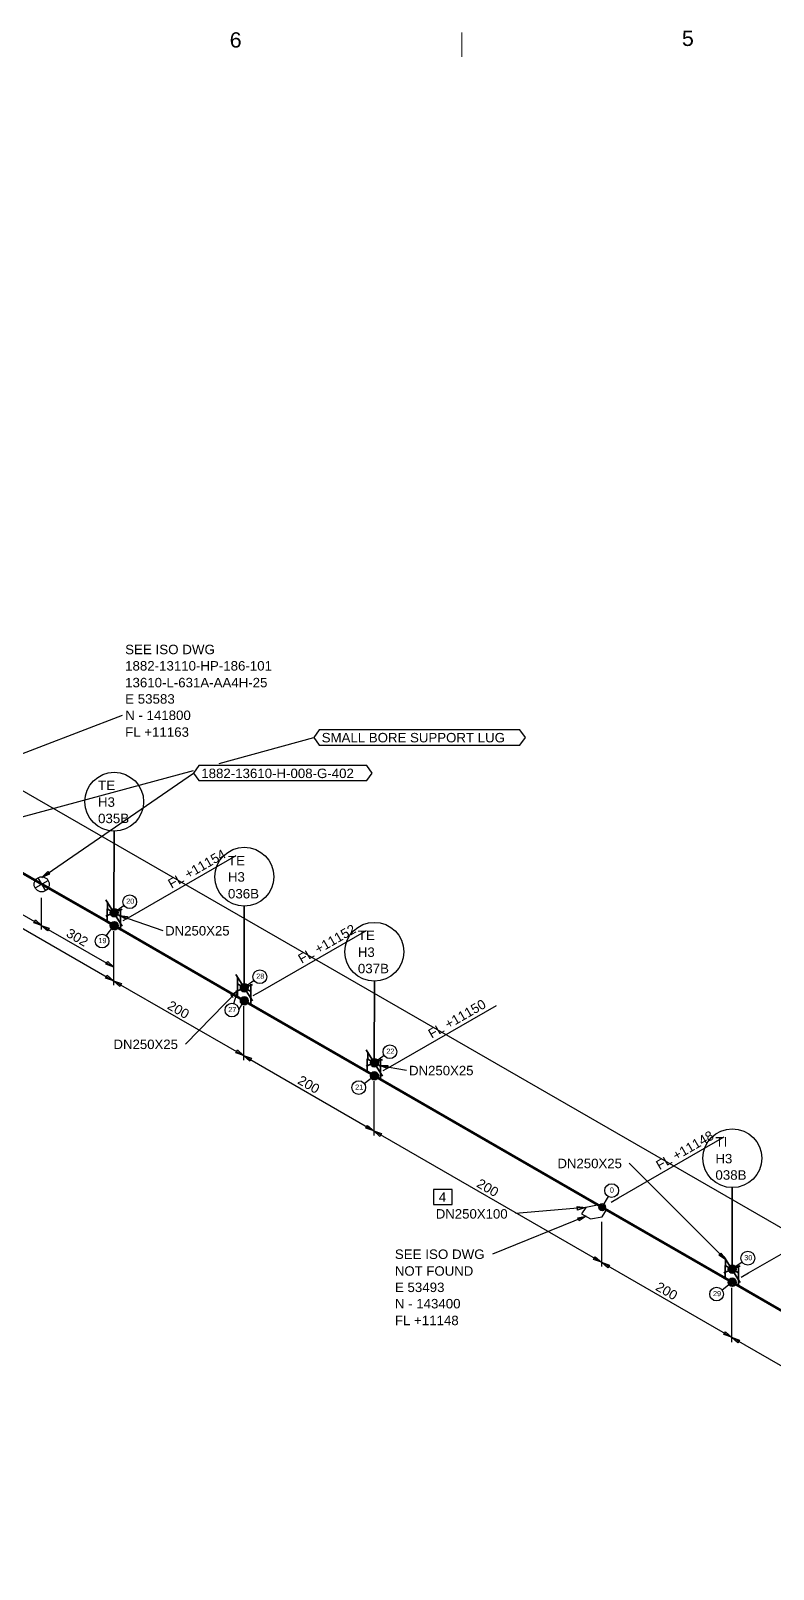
# Model space of a CAD drawing. Header units: inches. Extents: x 18 to 823, y 11 to 584.
# Drawn here: x 211.8 to 384.4, y 225.6 to 583.2 of the extents above; entities that cross this region are included whole.
import ezdxf
from ezdxf.enums import TextEntityAlignment as Align

# ---------------------------------------------------------------- set-up
doc = ezdxf.new("R2010")
doc.units = ezdxf.units.IN
doc.header["$MEASUREMENT"] = 0
for name, color, linetype in [('AD1', 7, 'Continuous'), ('AD2', 7, 'Continuous'), ('BG 0 -1', 7, 'Continuous'), ('DIMLINES', 7, 'Continuous'), ('DIMTEXT', 7, 'Continuous'), ('FITTINGS', 7, 'Continuous'), ('ISOTEXT', 7, 'Continuous'), ('PIPE', 7, 'Continuous'), ('WELDS', 7, 'Continuous')]:
    doc.layers.add(name, color=color, linetype=linetype)
doc.styles.add('Arial', font='arial.ttf')

msp = doc.modelspace()

# ---------------------------------------------------------------- linework, layer by layer
at = {"layer": 'AD1', "color": 7, "linetype": 'Continuous', "lineweight": 30}
for p, q in [((214.2, 375.24), (216.04, 374.6)), ((215.64, 373.96), (214.2, 375.24)), ((231, 362.36), (232.84, 361.72)), ((232.44, 361.08), (231, 362.36)), ((261.24, 345), (263.08, 344.36)), ((262.68, 343.72), (261.24, 345)), ((291.48, 327.48), (293.32, 326.84)), ((292.92, 326.2), (291.48, 327.48)), ((344.44, 296.92), (346.28, 296.28)), ((345.88, 295.64), (344.44, 296.92)), ((374.68, 279.48), (376.52, 278.84)), ((376.12, 278.2), (374.68, 279.48))]:
    msp.add_line(p, q, dxfattribs=at)
at = {"layer": 'AD2', "color": 7, "linetype": 'Continuous', "lineweight": 30}
for p, q in [((214.28, 375.24), (212.44, 375.88)), ((212.84, 376.52), (214.28, 375.24)), ((231.08, 365.56), (229.24, 366.2)), ((229.64, 366.84), (231.08, 365.56)), ((231, 362.36), (229.16, 363)), ((229.56, 363.64), (231, 362.36)), ((261.24, 345), (259.4, 345.64)), ((259.8, 346.28), (261.24, 345)), ((291.48, 327.48), (289.64, 328.12)), ((290.04, 328.76), (291.48, 327.48)), ((344.44, 296.92), (342.6, 297.56)), ((343, 298.2), (344.44, 296.92)), ((374.68, 279.48), (372.84, 280.12)), ((373.24, 280.76), (374.68, 279.48))]:
    msp.add_line(p, q, dxfattribs=at)
at = {"layer": 'BG 0 -1', "color": 7, "linetype": 'Continuous', "lineweight": 9}
msp.add_line((311.95, 577.17), (311.95, 582.83), dxfattribs=at)
at = {"layer": 'DIM', "color": 7, "linetype": 'Continuous', "lineweight": 30}
for p, q in [((234.92, 377.32), (259.54, 391.52)), ((265.16, 359.88), (289.78, 374.08)), ((295.4, 342.44), (320.02, 356.64)), ((348.36, 311.88), (372.98, 326.08)), ((378.6, 294.44), (403.22, 308.64))]:
    msp.add_line(p, q, dxfattribs=at)
at = {"layer": 'DIMLINES', "color": 7, "linetype": 'Continuous', "lineweight": 30}
for p, q in [((214.28, 374.28), (214.28, 381.64)), ((212.44, 375.88), (212.84, 376.52)), ((233.24, 376.36), (234.92, 377.32)), ((216.04, 374.6), (215.64, 373.96)), ((231.08, 361.32), (231.08, 373.88)), ((229.24, 366.2), (229.64, 366.84)), ((229.16, 363), (229.56, 363.64)), ((232.84, 361.72), (232.44, 361.08)), ((263.48, 358.92), (265.16, 359.88)), ((261.32, 343.88), (261.32, 356.44)), ((259.4, 345.64), (259.8, 346.28)), ((263.08, 344.36), (262.68, 343.72)), ((293.72, 341.48), (295.4, 342.44)), ((291.56, 326.44), (291.56, 339)), ((289.64, 328.12), (290.04, 328.76)), ((293.32, 326.84), (292.92, 326.2)), ((346.68, 310.92), (348.36, 311.88)), ((344.52, 295.96), (344.52, 306.36)), ((350.12, 306.44), (351.72, 305.56)), ((342.6, 297.56), (343, 298.2)), ((346.28, 296.28), (345.88, 295.64)), ((376.92, 293.48), (378.6, 294.44)), ((374.76, 278.44), (374.76, 291)), ((374.76, 278.36), (374.76, 290.92)), ((372.84, 280.12), (373.24, 280.76)), ((376.52, 278.84), (376.12, 278.2))]:
    msp.add_line(p, q, dxfattribs=at)
at = {"layer": 'DL', "color": 7, "linetype": 'Continuous', "lineweight": 30}
for p, q in [((72.44, 485.72), (523.88, 225.56)), ((180.12, 391.64), (231, 362.36)), ((196.12, 385.64), (214.28, 375.24)), ((214.2, 375.24), (231.08, 365.56)), ((231, 362.36), (261.24, 345)), ((261.24, 345), (291.48, 327.48)), ((291.48, 327.48), (344.44, 296.92)), ((344.44, 296.92), (374.68, 279.48)), ((374.68, 279.48), (404.76, 262.12))]:
    msp.add_line(p, q, dxfattribs=at)
at = {"layer": 'FITTINGS', "color": 2, "linetype": 'Continuous', "lineweight": 35}
for p, q in [((229.6, 379), (229.6, 380.7)), ((229.5, 376), (229.5, 379.1)), ((229.5, 379.1), (232.6, 377.4)), ((231.1, 375.1), (229.5, 376)), ((232.6, 377.4), (232.6, 379)), ((232.6, 377.4), (232.6, 374.2)), ((232.6, 374.2), (231.1, 375.1)), ((259.8, 361.6), (259.8, 363.3)), ((259.8, 358.6), (259.8, 361.7)), ((259.8, 361.7), (262.9, 359.9)), ((262.9, 359.9), (262.9, 361.6)), ((261.4, 357.7), (259.8, 358.6)), ((262.9, 356.8), (261.4, 357.7)), ((262.9, 359.9), (262.9, 356.8)), ((290, 341.1), (290, 344.2)), ((290, 344.2), (293.1, 342.5)), ((290.1, 344.2), (290.1, 345.8)), ((293.1, 342.5), (293.1, 344.2)), ((291.6, 340.2), (290, 341.1)), ((293.1, 339.4), (291.6, 340.2)), ((293.1, 342.5), (293.1, 339.4)), ((373.3, 296.2), (373.3, 297.8)), ((373.2, 293.1), (373.2, 296.2)), ((373.2, 296.2), (376.3, 294.5)), ((376.3, 294.5), (376.3, 296.2)), ((376.3, 294.5), (376.3, 291.4)), ((374.8, 292.2), (373.2, 293.1)), ((376.3, 291.4), (374.8, 292.2))]:
    msp.add_line(p, q, dxfattribs=at)
at = {"layer": 'INSTNO', "color": 7, "linetype": 'Continuous', "lineweight": 35}
for p, q in [((231.1, 378.2), (231.14, 397.16)), ((261.4, 360.7), (261.4, 379.72)), ((291.6, 343.3), (291.63, 362.28)), ((374.8, 295.3), (374.83, 314.28))]:
    msp.add_line(p, q, dxfattribs=at)
at = {"layer": 'INSTNO', "color": 4, "linetype": 'Continuous', "lineweight": 30}
for centre in [(231.16, 404), (261.4, 386.56), (291.64, 369.12), (374.84, 321.12)]:
    msp.add_circle(centre, 6.84, dxfattribs=at)
at = {"layer": 'ISOTEXT', "color": 7, "linetype": 'Continuous', "lineweight": 30}
for p, q in [((177.08, 402.68), (233.08, 424.12)), ((255.56, 412.92), (277.56, 418.92)), ((278.84, 420.68), (277.56, 418.92)), ((277.56, 418.92), (278.84, 417.16)), ((325.48, 420.68), (278.84, 420.68)), ((326.76, 418.92), (325.48, 420.68)), ((325.48, 417.16), (326.76, 418.92)), ((278.84, 417.16), (325.48, 417.16)), ((250.84, 412.44), (249.56, 410.68)), ((289.88, 412.44), (250.84, 412.44)), ((291.16, 410.68), (289.88, 412.44)), ((196.28, 396.84), (249.56, 411.24)), ((214.36, 386.36), (249.56, 410.68)), ((249.56, 410.68), (250.84, 408.92)), ((250.84, 408.92), (289.88, 408.92)), ((289.88, 408.92), (291.16, 410.68)), ((214.36, 386.36), (215.72, 387.8)), ((216.12, 387.16), (214.36, 386.36)), ((215.72, 387.8), (216.12, 387.16)), ((232.36, 377.56), (242.44, 374.04)), ((232.36, 377.56), (234.28, 377.32)), ((234.04, 376.6), (232.36, 377.56)), ((234.28, 377.32), (234.04, 376.6)), ((247.72, 347.64), (259.88, 360.12)), ((258.28, 359), (259.88, 360.12)), ((258.84, 358.52), (258.28, 359)), ((260.12, 355.64), (261.32, 357.72)), ((292.84, 342.68), (299.08, 341.56)), ((292.84, 342.68), (294.76, 342.68)), ((294.68, 341.96), (292.84, 342.68)), ((294.76, 342.68), (294.68, 341.96)), ((373.32, 297.48), (350.84, 319.96)), ((340.84, 307.64), (319.08, 298.84)), ((340.68, 309.64), (324.47, 308.28)), ((338.84, 309.08), (338.76, 309.88)), ((338.76, 309.88), (340.68, 309.64)), ((340.68, 309.64), (338.84, 309.08)), ((338.92, 307.24), (340.84, 307.64)), ((340.84, 307.64), (339.24, 306.6)), ((339.24, 306.6), (338.92, 307.24)), ((371.72, 298.6), (372.2, 299.08)), ((373.32, 297.48), (371.72, 298.6)), ((372.2, 299.08), (373.32, 297.48))]:
    msp.add_line(p, q, dxfattribs=at)
at = {"layer": 'ITEMPOS', "color": 7, "linetype": 'Continuous', "lineweight": 30}
for p, q in [((309.75, 313.88), (305.35, 313.88)), ((305.35, 313.88), (305.35, 310.36)), ((309.75, 310.36), (309.75, 313.88)), ((305.35, 310.36), (309.75, 310.36))]:
    msp.add_line(p, q, dxfattribs=at)
at = {"layer": 'PIPE', "color": 5, "const_width": 0.6}
for points in [[(214.4, 384.8), (196.3, 395.2)], [(231.2, 375.2), (214.4, 384.8)], [(261.4, 357.7), (231.2, 375.2)], [(291.6, 340.3), (261.4, 357.7)], [(344.6, 309.7), (291.6, 340.3)], [(374.8, 292.3), (344.6, 309.7)], [(404.9, 274.9), (374.8, 292.3)]]:
    msp.add_lwpolyline(points, dxfattribs=at)
at = {"layer": 'SUPP', "color": 7}
for p, q in [((213.42, 386.31), (215.18, 383.29)), ((215.7, 385.6), (212.9, 384))]:
    msp.add_line(p, q, dxfattribs=at)
at = {"layer": 'SUPP', "color": 4}
msp.add_circle((214.3, 384.8), 1.75, dxfattribs=at)
at = {"layer": 'WDC', "color": 7, "linetype": 'Continuous', "lineweight": 30}
for centre in [(234.78, 380.76), (228.33, 371.6), (265.02, 363.32), (258.52, 355.56), (295.26, 345.88), (288, 337.53), (346.8, 313.6), (378.46, 297.88), (371.2, 289.53)]:
    msp.add_circle(centre, 1.6, dxfattribs=at)
at = {"layer": 'WELDS', "color": 7, "linetype": 'Continuous', "lineweight": 35}
for p, q in [((233, 375.1), (229.2, 381.2)), ((229.2, 377.4), (233, 379)), ((263.3, 357.7), (259.4, 363.8)), ((259.4, 359.9), (263.3, 361.5)), ((293.5, 340.2), (289.7, 346.3)), ((289.7, 342.5), (293.5, 344.1)), ((376.7, 292.2), (372.9, 298.3)), ((372.9, 294.5), (376.7, 296.1))]:
    msp.add_line(p, q, dxfattribs=at)
at = {"layer": 'WELDS', "color": 7, "linetype": 'Continuous', "lineweight": 25}
for p, q in [((340.8, 309.7), (339.8, 308.2)), ((339.8, 308.2), (341.9, 307)), ((343.5, 310.2), (340.8, 309.7)), ((344.6, 309.7), (343.5, 310.2)), ((345.6, 309.1), (344.6, 309.7)), ((344.6, 307.5), (345.6, 309.1)), ((341.9, 307), (344.6, 307.5))]:
    msp.add_line(p, q, dxfattribs=at)
at = {"layer": 'WELDS', "color": 7, "linetype": 'Continuous', "lineweight": 35}
for centre, radius in [((231.16, 378.2), 0.92), ((231.16, 378.2), 0.92), ((231.16, 375.16), 0.92), ((231.16, 375.16), 0.92), ((261.4, 360.76), 0.92), ((261.4, 360.76), 0.92), ((261.4, 357.72), 0.92), ((261.4, 357.72), 0.92), ((291.64, 343.32), 0.92), ((291.64, 343.32), 0.92), ((291.64, 340.28), 0.92), ((291.64, 340.28), 0.92), ((344.6, 309.72), 0.76), ((344.6, 309.72), 0.76), ((374.84, 295.32), 0.92), ((374.84, 295.32), 0.92), ((374.84, 292.28), 0.92), ((374.84, 292.28), 0.92)]:
    msp.add_circle(centre, radius, dxfattribs=at)
at = {"layer": 'WELDS', "color": 7}
for centre, radius in [((231.16, 378.2), 0.72), ((231.16, 378.2), 0.72), ((231.16, 378.2), 0.72), ((231.16, 378.2), 0.72), ((231.16, 375.16), 0.72), ((231.16, 375.16), 0.72), ((231.16, 375.16), 0.72), ((231.16, 375.16), 0.72), ((231.16, 378.2), 0.52), ((231.16, 378.2), 0.52), ((231.16, 378.2), 0.52), ((231.16, 378.2), 0.52), ((231.16, 378.2), 0.52), ((231.16, 378.2), 0.52), ((231.16, 378.2), 0.52), ((231.16, 378.2), 0.52), ((231.16, 378.2), 0.52), ((231.16, 378.2), 0.52), ((231.16, 375.16), 0.52), ((231.16, 375.16), 0.52), ((231.16, 375.16), 0.52), ((231.16, 375.16), 0.52), ((231.16, 375.16), 0.52), ((231.16, 375.16), 0.52), ((231.16, 375.16), 0.52), ((231.16, 375.16), 0.52), ((231.16, 375.16), 0.52), ((231.16, 375.16), 0.52), ((231.16, 378.2), 0.32), ((231.16, 378.2), 0.32), ((231.16, 378.2), 0.32), ((231.16, 378.2), 0.32), ((231.16, 378.2), 0.32), ((231.16, 378.2), 0.32), ((231.16, 378.2), 0.32), ((231.16, 378.2), 0.32), ((231.16, 378.2), 0.32), ((231.16, 378.2), 0.32), ((231.16, 378.2), 0.32), ((231.16, 378.2), 0.32), ((231.16, 378.2), 0.32), ((231.16, 378.2), 0.32), ((231.16, 378.2), 0.32), ((231.16, 378.2), 0.32), ((231.16, 378.2), 0.32), ((231.16, 378.2), 0.32), ((231.16, 378.2), 0.32), ((231.16, 378.2), 0.32), ((231.16, 378.2), 0.32), ((231.16, 378.2), 0.32), ((231.16, 378.2), 0.32), ((231.16, 378.2), 0.32), ((231.16, 378.2), 0.12), ((231.16, 378.2), 0.12), ((231.16, 378.2), 0.12), ((231.16, 378.2), 0.12), ((231.16, 378.2), 0.12), ((231.16, 378.2), 0.12), ((231.16, 378.2), 0.12), ((231.16, 378.2), 0.12), ((231.16, 378.2), 0.12), ((231.16, 378.2), 0.12), ((231.16, 378.2), 0.12), ((231.16, 378.2), 0.12), ((231.16, 378.2), 0.12), ((231.16, 378.2), 0.12), ((231.16, 378.2), 0.12), ((231.16, 378.2), 0.12), ((231.16, 378.2), 0.12), ((231.16, 378.2), 0.12), ((231.16, 378.2), 0.12), ((231.16, 378.2), 0.12), ((231.16, 378.2), 0.12), ((231.16, 378.2), 0.12), ((231.16, 378.2), 0.12), ((231.16, 378.2), 0.12), ((231.16, 375.16), 0.32), ((231.16, 375.16), 0.32), ((231.16, 375.16), 0.32), ((231.16, 375.16), 0.32), ((231.16, 375.16), 0.32), ((231.16, 375.16), 0.32), ((231.16, 375.16), 0.32), ((231.16, 375.16), 0.32), ((231.16, 375.16), 0.32), ((231.16, 375.16), 0.32), ((231.16, 375.16), 0.32), ((231.16, 375.16), 0.32), ((231.16, 375.16), 0.32), ((231.16, 375.16), 0.32), ((231.16, 375.16), 0.32), ((231.16, 375.16), 0.32), ((231.16, 375.16), 0.32), ((231.16, 375.16), 0.32), ((231.16, 375.16), 0.32), ((231.16, 375.16), 0.32), ((231.16, 375.16), 0.32), ((231.16, 375.16), 0.32), ((231.16, 375.16), 0.32), ((231.16, 375.16), 0.32), ((231.16, 375.16), 0.12), ((231.16, 375.16), 0.12), ((231.16, 375.16), 0.12), ((231.16, 375.16), 0.12), ((231.16, 375.16), 0.12), ((231.16, 375.16), 0.12), ((231.16, 375.16), 0.12), ((231.16, 375.16), 0.12), ((231.16, 375.16), 0.12), ((231.16, 375.16), 0.12), ((231.16, 375.16), 0.12), ((231.16, 375.16), 0.12), ((231.16, 375.16), 0.12), ((231.16, 375.16), 0.12), ((231.16, 375.16), 0.12), ((231.16, 375.16), 0.12), ((231.16, 375.16), 0.12), ((231.16, 375.16), 0.12), ((231.16, 375.16), 0.12), ((231.16, 375.16), 0.12), ((231.16, 375.16), 0.12), ((231.16, 375.16), 0.12), ((231.16, 375.16), 0.12), ((231.16, 375.16), 0.12), ((261.4, 360.76), 0.72), ((261.4, 360.76), 0.72), ((261.4, 360.76), 0.72), ((261.4, 360.76), 0.72), ((261.4, 360.76), 0.52), ((261.4, 360.76), 0.52), ((261.4, 360.76), 0.52), ((261.4, 360.76), 0.52), ((261.4, 360.76), 0.52), ((261.4, 360.76), 0.52), ((261.4, 360.76), 0.52), ((261.4, 360.76), 0.52), ((261.4, 360.76), 0.52), ((261.4, 360.76), 0.52), ((261.4, 357.72), 0.72), ((261.4, 357.72), 0.72), ((261.4, 357.72), 0.72), ((261.4, 357.72), 0.72), ((261.4, 357.72), 0.52), ((261.4, 357.72), 0.52), ((261.4, 357.72), 0.52), ((261.4, 357.72), 0.52), ((261.4, 357.72), 0.52), ((261.4, 357.72), 0.52), ((261.4, 357.72), 0.52), ((261.4, 357.72), 0.52), ((261.4, 357.72), 0.52), ((261.4, 357.72), 0.52), ((261.4, 360.76), 0.32), ((261.4, 360.76), 0.32), ((261.4, 360.76), 0.32), ((261.4, 360.76), 0.32), ((261.4, 360.76), 0.32), ((261.4, 360.76), 0.32), ((261.4, 360.76), 0.32), ((261.4, 360.76), 0.32), ((261.4, 360.76), 0.32), ((261.4, 360.76), 0.32), ((261.4, 360.76), 0.32), ((261.4, 360.76), 0.32), ((261.4, 360.76), 0.32), ((261.4, 360.76), 0.32), ((261.4, 360.76), 0.32), ((261.4, 360.76), 0.32), ((261.4, 360.76), 0.32), ((261.4, 360.76), 0.32), ((261.4, 360.76), 0.32), ((261.4, 360.76), 0.32), ((261.4, 360.76), 0.32), ((261.4, 360.76), 0.32), ((261.4, 360.76), 0.32), ((261.4, 360.76), 0.32), ((261.4, 357.72), 0.32), ((261.4, 357.72), 0.32), ((261.4, 357.72), 0.32), ((261.4, 357.72), 0.32), ((261.4, 357.72), 0.32), ((261.4, 357.72), 0.32), ((261.4, 357.72), 0.32), ((261.4, 357.72), 0.32), ((261.4, 357.72), 0.32), ((261.4, 357.72), 0.32), ((261.4, 357.72), 0.32), ((261.4, 357.72), 0.32), ((261.4, 357.72), 0.32), ((261.4, 357.72), 0.32), ((261.4, 357.72), 0.32), ((261.4, 357.72), 0.32), ((261.4, 357.72), 0.32), ((261.4, 357.72), 0.32), ((261.4, 357.72), 0.32), ((261.4, 357.72), 0.32), ((261.4, 357.72), 0.32), ((261.4, 357.72), 0.32), ((261.4, 357.72), 0.32), ((261.4, 357.72), 0.32), ((261.4, 360.76), 0.12), ((261.4, 360.76), 0.12), ((261.4, 360.76), 0.12), ((261.4, 360.76), 0.12), ((261.4, 360.76), 0.12), ((261.4, 360.76), 0.12), ((261.4, 360.76), 0.12), ((261.4, 360.76), 0.12), ((261.4, 360.76), 0.12), ((261.4, 360.76), 0.12), ((261.4, 360.76), 0.12), ((261.4, 360.76), 0.12), ((261.4, 360.76), 0.12), ((261.4, 360.76), 0.12), ((261.4, 360.76), 0.12), ((261.4, 360.76), 0.12), ((261.4, 360.76), 0.12), ((261.4, 360.76), 0.12), ((261.4, 360.76), 0.12), ((261.4, 360.76), 0.12), ((261.4, 360.76), 0.12), ((261.4, 360.76), 0.12), ((261.4, 360.76), 0.12), ((261.4, 360.76), 0.12), ((261.4, 357.72), 0.12), ((261.4, 357.72), 0.12), ((261.4, 357.72), 0.12), ((261.4, 357.72), 0.12), ((261.4, 357.72), 0.12), ((261.4, 357.72), 0.12), ((261.4, 357.72), 0.12), ((261.4, 357.72), 0.12), ((261.4, 357.72), 0.12), ((261.4, 357.72), 0.12), ((261.4, 357.72), 0.12), ((261.4, 357.72), 0.12), ((261.4, 357.72), 0.12), ((261.4, 357.72), 0.12), ((261.4, 357.72), 0.12), ((261.4, 357.72), 0.12), ((261.4, 357.72), 0.12), ((261.4, 357.72), 0.12), ((261.4, 357.72), 0.12), ((261.4, 357.72), 0.12), ((261.4, 357.72), 0.12), ((261.4, 357.72), 0.12), ((261.4, 357.72), 0.12), ((261.4, 357.72), 0.12), ((291.64, 343.32), 0.72), ((291.64, 343.32), 0.72), ((291.64, 343.32), 0.72), ((291.64, 343.32), 0.72), ((291.64, 343.32), 0.52), ((291.64, 343.32), 0.52), ((291.64, 343.32), 0.52), ((291.64, 343.32), 0.52), ((291.64, 343.32), 0.52), ((291.64, 343.32), 0.52), ((291.64, 343.32), 0.52), ((291.64, 343.32), 0.52), ((291.64, 343.32), 0.52), ((291.64, 343.32), 0.52), ((291.64, 343.32), 0.32), ((291.64, 343.32), 0.32), ((291.64, 343.32), 0.32), ((291.64, 343.32), 0.32), ((291.64, 343.32), 0.32), ((291.64, 343.32), 0.32), ((291.64, 343.32), 0.32), ((291.64, 343.32), 0.32), ((291.64, 343.32), 0.32), ((291.64, 343.32), 0.32), ((291.64, 343.32), 0.32), ((291.64, 343.32), 0.32), ((291.64, 343.32), 0.32), ((291.64, 343.32), 0.32), ((291.64, 343.32), 0.32), ((291.64, 343.32), 0.32), ((291.64, 343.32), 0.32), ((291.64, 343.32), 0.32), ((291.64, 343.32), 0.32), ((291.64, 343.32), 0.32), ((291.64, 343.32), 0.32), ((291.64, 343.32), 0.32), ((291.64, 343.32), 0.32), ((291.64, 343.32), 0.32), ((291.64, 343.32), 0.12), ((291.64, 343.32), 0.12), ((291.64, 343.32), 0.12), ((291.64, 343.32), 0.12), ((291.64, 343.32), 0.12), ((291.64, 343.32), 0.12), ((291.64, 343.32), 0.12), ((291.64, 343.32), 0.12), ((291.64, 343.32), 0.12), ((291.64, 343.32), 0.12), ((291.64, 343.32), 0.12), ((291.64, 343.32), 0.12), ((291.64, 343.32), 0.12), ((291.64, 343.32), 0.12), ((291.64, 343.32), 0.12), ((291.64, 343.32), 0.12), ((291.64, 343.32), 0.12), ((291.64, 343.32), 0.12), ((291.64, 343.32), 0.12), ((291.64, 343.32), 0.12), ((291.64, 343.32), 0.12), ((291.64, 343.32), 0.12), ((291.64, 343.32), 0.12), ((291.64, 343.32), 0.12), ((291.64, 340.28), 0.72), ((291.64, 340.28), 0.72), ((291.64, 340.28), 0.72), ((291.64, 340.28), 0.72), ((291.64, 340.28), 0.52), ((291.64, 340.28), 0.52), ((291.64, 340.28), 0.52), ((291.64, 340.28), 0.52), ((291.64, 340.28), 0.52), ((291.64, 340.28), 0.52), ((291.64, 340.28), 0.52), ((291.64, 340.28), 0.52), ((291.64, 340.28), 0.52), ((291.64, 340.28), 0.52), ((291.64, 340.28), 0.32), ((291.64, 340.28), 0.32), ((291.64, 340.28), 0.32), ((291.64, 340.28), 0.32), ((291.64, 340.28), 0.32), ((291.64, 340.28), 0.32), ((291.64, 340.28), 0.32), ((291.64, 340.28), 0.32), ((291.64, 340.28), 0.32), ((291.64, 340.28), 0.32), ((291.64, 340.28), 0.32), ((291.64, 340.28), 0.32), ((291.64, 340.28), 0.32), ((291.64, 340.28), 0.32), ((291.64, 340.28), 0.32), ((291.64, 340.28), 0.32), ((291.64, 340.28), 0.32), ((291.64, 340.28), 0.32), ((291.64, 340.28), 0.32), ((291.64, 340.28), 0.32), ((291.64, 340.28), 0.32), ((291.64, 340.28), 0.32), ((291.64, 340.28), 0.32), ((291.64, 340.28), 0.32), ((291.64, 340.28), 0.12), ((291.64, 340.28), 0.12), ((291.64, 340.28), 0.12), ((291.64, 340.28), 0.12), ((291.64, 340.28), 0.12), ((291.64, 340.28), 0.12), ((291.64, 340.28), 0.12), ((291.64, 340.28), 0.12), ((291.64, 340.28), 0.12), ((291.64, 340.28), 0.12), ((291.64, 340.28), 0.12), ((291.64, 340.28), 0.12), ((291.64, 340.28), 0.12), ((291.64, 340.28), 0.12), ((291.64, 340.28), 0.12), ((291.64, 340.28), 0.12), ((291.64, 340.28), 0.12), ((291.64, 340.28), 0.12), ((291.64, 340.28), 0.12), ((291.64, 340.28), 0.12), ((291.64, 340.28), 0.12), ((291.64, 340.28), 0.12), ((291.64, 340.28), 0.12), ((291.64, 340.28), 0.12), ((344.6, 309.72), 0.56), ((344.6, 309.72), 0.56), ((344.6, 309.72), 0.56), ((344.6, 309.72), 0.56), ((344.6, 309.72), 0.36), ((344.6, 309.72), 0.36), ((344.6, 309.72), 0.36), ((344.6, 309.72), 0.36), ((344.6, 309.72), 0.36), ((344.6, 309.72), 0.36), ((344.6, 309.72), 0.36), ((344.6, 309.72), 0.36), ((344.6, 309.72), 0.36), ((344.6, 309.72), 0.36), ((344.6, 309.72), 0.16), ((344.6, 309.72), 0.16), ((344.6, 309.72), 0.16), ((344.6, 309.72), 0.16), ((344.6, 309.72), 0.16), ((344.6, 309.72), 0.16), ((344.6, 309.72), 0.16), ((344.6, 309.72), 0.16), ((344.6, 309.72), 0.16), ((344.6, 309.72), 0.16), ((374.84, 295.32), 0.72), ((374.84, 295.32), 0.72), ((374.84, 295.32), 0.72), ((374.84, 295.32), 0.72), ((374.84, 295.32), 0.52), ((374.84, 295.32), 0.52), ((374.84, 295.32), 0.52), ((374.84, 295.32), 0.52), ((374.84, 295.32), 0.52), ((374.84, 295.32), 0.52), ((374.84, 295.32), 0.52), ((374.84, 295.32), 0.52), ((374.84, 295.32), 0.52), ((374.84, 295.32), 0.52), ((374.84, 295.32), 0.32), ((374.84, 295.32), 0.32), ((374.84, 295.32), 0.32), ((374.84, 295.32), 0.32), ((374.84, 295.32), 0.32), ((374.84, 295.32), 0.32), ((374.84, 295.32), 0.32), ((374.84, 295.32), 0.32), ((374.84, 295.32), 0.32), ((374.84, 295.32), 0.32), ((374.84, 295.32), 0.32), ((374.84, 295.32), 0.32), ((374.84, 295.32), 0.32), ((374.84, 295.32), 0.32), ((374.84, 295.32), 0.32), ((374.84, 295.32), 0.32), ((374.84, 295.32), 0.32), ((374.84, 295.32), 0.32), ((374.84, 295.32), 0.32), ((374.84, 295.32), 0.32), ((374.84, 295.32), 0.32), ((374.84, 295.32), 0.32), ((374.84, 295.32), 0.32), ((374.84, 295.32), 0.32), ((374.84, 295.32), 0.12), ((374.84, 295.32), 0.12), ((374.84, 295.32), 0.12), ((374.84, 295.32), 0.12), ((374.84, 295.32), 0.12), ((374.84, 295.32), 0.12), ((374.84, 295.32), 0.12), ((374.84, 295.32), 0.12), ((374.84, 295.32), 0.12), ((374.84, 295.32), 0.12), ((374.84, 295.32), 0.12), ((374.84, 295.32), 0.12), ((374.84, 295.32), 0.12), ((374.84, 295.32), 0.12), ((374.84, 295.32), 0.12), ((374.84, 295.32), 0.12), ((374.84, 295.32), 0.12), ((374.84, 295.32), 0.12), ((374.84, 295.32), 0.12), ((374.84, 295.32), 0.12), ((374.84, 295.32), 0.12), ((374.84, 295.32), 0.12), ((374.84, 295.32), 0.12), ((374.84, 295.32), 0.12), ((374.84, 292.28), 0.72), ((374.84, 292.28), 0.72), ((374.84, 292.28), 0.72), ((374.84, 292.28), 0.72), ((374.84, 292.28), 0.52), ((374.84, 292.28), 0.52), ((374.84, 292.28), 0.52), ((374.84, 292.28), 0.52), ((374.84, 292.28), 0.52), ((374.84, 292.28), 0.52), ((374.84, 292.28), 0.52), ((374.84, 292.28), 0.52), ((374.84, 292.28), 0.52), ((374.84, 292.28), 0.52), ((374.84, 292.28), 0.32), ((374.84, 292.28), 0.32), ((374.84, 292.28), 0.32), ((374.84, 292.28), 0.32), ((374.84, 292.28), 0.32), ((374.84, 292.28), 0.32), ((374.84, 292.28), 0.32), ((374.84, 292.28), 0.32), ((374.84, 292.28), 0.32), ((374.84, 292.28), 0.32), ((374.84, 292.28), 0.32), ((374.84, 292.28), 0.32), ((374.84, 292.28), 0.32), ((374.84, 292.28), 0.32), ((374.84, 292.28), 0.32), ((374.84, 292.28), 0.32), ((374.84, 292.28), 0.32), ((374.84, 292.28), 0.32), ((374.84, 292.28), 0.32), ((374.84, 292.28), 0.32), ((374.84, 292.28), 0.32), ((374.84, 292.28), 0.32), ((374.84, 292.28), 0.32), ((374.84, 292.28), 0.32), ((374.84, 292.28), 0.12), ((374.84, 292.28), 0.12), ((374.84, 292.28), 0.12), ((374.84, 292.28), 0.12), ((374.84, 292.28), 0.12), ((374.84, 292.28), 0.12), ((374.84, 292.28), 0.12), ((374.84, 292.28), 0.12), ((374.84, 292.28), 0.12), ((374.84, 292.28), 0.12), ((374.84, 292.28), 0.12), ((374.84, 292.28), 0.12), ((374.84, 292.28), 0.12), ((374.84, 292.28), 0.12), ((374.84, 292.28), 0.12), ((374.84, 292.28), 0.12), ((374.84, 292.28), 0.12), ((374.84, 292.28), 0.12), ((374.84, 292.28), 0.12), ((374.84, 292.28), 0.12), ((374.84, 292.28), 0.12), ((374.84, 292.28), 0.12), ((374.84, 292.28), 0.12), ((374.84, 292.28), 0.12)]:
    msp.add_circle(centre, radius, dxfattribs=at)
at = {"layer": 'WL', "color": 7}
for p, q in [((233.47, 379.85), (231.08, 378.2)), ((229.31, 372.86), (231.08, 375.16)), ((263.71, 362.41), (261.32, 360.76)), ((258.98, 357.09), (259.88, 360.12)), ((293.95, 344.97), (291.56, 343.32)), ((289.26, 338.51), (291.56, 340.28)), ((345.99, 312.22), (344.52, 309.72)), ((377.15, 296.97), (374.76, 295.32)), ((372.46, 290.51), (374.76, 292.28))]:
    msp.add_line(p, q, dxfattribs=at)

# ---------------------------------------------------------------- texts
at = {"layer": 'BG 0 -1', "color": 7, "style": 'Arial', "width": 1.008516}
for s, p in [('5', (364.51, 581.46)), ('6', (259.39, 581.12))]:
    msp.add_text(s, height=3.54, dxfattribs=at).set_placement(p, align=Align.MIDDLE)
at = {"layer": 'DIMTEXT', "color": 2, "style": 'Arial', "width": 1.008516}
for s, p in [('302', (219.8, 372.8)), ('200', (243.3, 356)), ('200', (273.6, 338.6)), ('200', (315.2, 314.6)), ('200', (356.8, 290.6))]:
    msp.add_text(s, height=2.2, rotation=330, dxfattribs=at).set_placement(p)
at = {"layer": 'ELEDIT', "color": 2, "style": 'Arial', "width": 1.004042}
for s, p in [('FL +11154', (244.48, 383.76)), ('FL +11152', (274.72, 366.32)), ('FL +11150', (304.96, 348.88)), ('FL +11148', (357.92, 318.32))]:
    msp.add_text(s, height=2.2, rotation=29.9667, dxfattribs=at).set_placement(p)
at = {"layer": 'INSTNO', "color": 2, "style": 'Arial'}
for s, width, p in [('TE', 1.011406, (227.4, 406.72)), ('H3', 0.99922, (227.4, 402.82)), ('035B', 1.007244, (227.4, 399.02)), ('TE', 1.011406, (257.6, 389.22)), ('H3', 0.99922, (257.6, 385.42)), ('036B', 1.007244, (257.6, 381.52)), ('TE', 1.011406, (287.8, 371.82)), ('H3', 0.99922, (287.8, 367.92)), ('037B', 1.007244, (287.8, 364.12)), ('TI', 1.016011, (370.92, 323.82)), ('H3', 0.99922, (370.92, 319.92)), ('038B', 1.007244, (370.92, 316.12))]:
    msp.add_text(s, height=2.2, dxfattribs=dict(at, width=width)).set_placement(p)
at = {"layer": 'ISOTEXT', "color": 2, "style": 'Arial'}
for s, width, p in [('SEE ISO DWG', 1.00983, (233.7, 438.3)), ('1882-13110-HP-186-101', 1.003951, (233.7, 434.5)), ('13610-L-631A-AA4H-25', 1.003255, (233.7, 430.6)), ('E 53583', 1.007719, (233.7, 426.8)), ('N - 141800', 1.004313, (233.7, 423)), ('FL +11163', 1.004042, (233.7, 419.1)), ('SMALL BORE SUPPORT LUG', 1.0017, (279.4, 417.8)), ('1882-13610-H-008-G-402', 1.003095, (251.4, 409.5)), ('DN250X25', 0.996682, (243, 372.9)), ('DN250X25', 0.996682, (231, 346.5)), ('DN250X25', 0.996682, (299.7, 340.4)), ('DN250X25', 0.996682, (334.2, 318.8)), ('SEE ISO DWG', 1.00983, (296.4, 297.7)), ('NOT FOUND', 0.998145, (296.4, 293.8)), ('E 53493', 1.007719, (296.4, 290)), ('N - 143400', 1.004313, (296.4, 286.2)), ('FL +11148', 1.004042, (296.4, 282.3))]:
    msp.add_text(s, height=2.2, dxfattribs=dict(at, width=width)).set_placement(p)
at = {"layer": 'ITEMPOS', "color": 2, "style": 'Arial'}
for s, width, p in [('4', 1.008516, (306.61, 310.98)), ('DN250X100', 0.99789, (305.91, 307.08))]:
    msp.add_text(s, height=2.2, dxfattribs=dict(at, width=width)).set_placement(p)
at = {"layer": 'WDT', "color": 2, "style": 'Arial', "width": 1.008516}
for s, p in [('20', (233.94, 380.28)), ('19', (227.49, 371.12)), ('28', (264.18, 362.84)), ('27', (257.68, 355.08)), ('22', (294.42, 345.4)), ('21', (287.16, 337.05)), ('30', (377.62, 297.4)), ('29', (370.36, 289.05))]:
    msp.add_text(s, height=1.2, dxfattribs=at).set_placement(p)
at = {"layer": 'WDT', "color": 1, "style": 'Arial', "width": 1.008516}
msp.add_text('0', height=1.2, dxfattribs=at).set_placement((346.38, 313.12))

doc.saveas('drawing.dxf')
